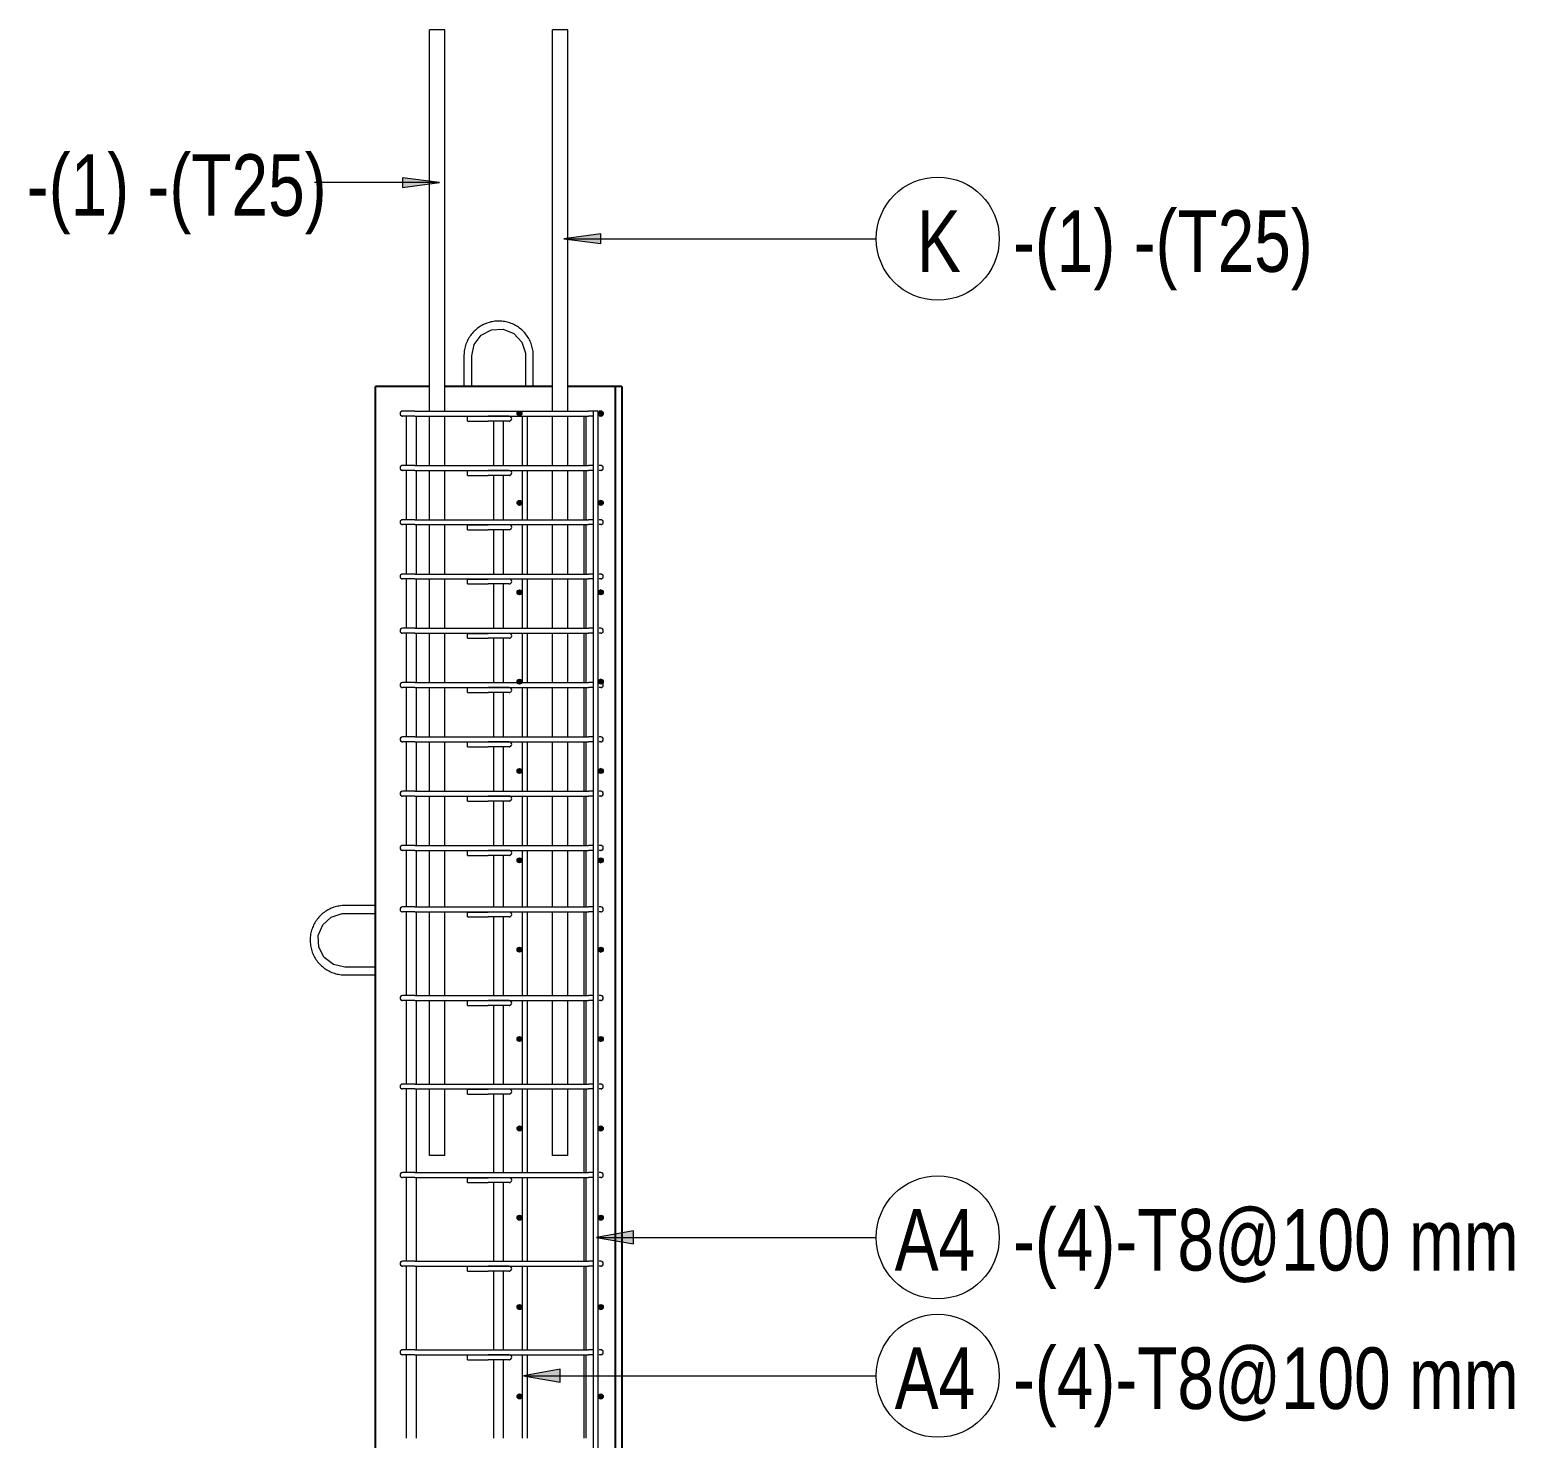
# Model space of a CAD drawing. Header units: millimetres. Extents: x -14581 to 6741, y -2784 to 21137.
# Drawn here: x -8306 to -5894, y 1330 to 3620 of the extents above; entities that cross this region are included whole.
import ezdxf

# ---------------------------------------------------------------- set-up
doc = ezdxf.new("R2010")
doc.units = ezdxf.units.MM
for name, color, linetype, lineweight in [('A-GENM', 13, 'Continuous', 18), ('A-WALL', 113, 'Continuous', 25), ('S-RBAR', 171, 'Continuous', 18), ('S-RBAR-IDEN', 171, 'Continuous', 9)]:
    doc.layers.add(name, color=color, linetype=linetype, lineweight=lineweight)
doc.styles.add('Nirmala UI Semilight', font='NirmalaS.ttf', dxfattribs={"width": 0.8, "height": 100})

# ---------------------------------------------------------------- blocks, each defined once
blk = doc.blocks.new('12_7Ø_ Lifting Insert_COLUMN - 12_9Ø Lifting insert-1653057-Elevation Right')
at = {"layer": 'A-GENM'}
for p, q in [((20064.6, 2196.3), (20014.6, 2196.3)), ((20014.6, 2183.6), (20064.6, 2183.6)), ((20064.6, 2096.3), (20014.6, 2096.3)), ((20014.6, 2083.6), (20064.6, 2083.6))]:
    blk.add_line(p, q, dxfattribs=at)
at = {"layer": 'A-GENM', "flags": 128}
for points in [[(20014.6, 2196.3), (20012.3, 2196.3), (20010.1, 2196.2), (20007.8, 2195.9), (20005.6, 2195.6), (20003.4, 2195.2), (20001.2, 2194.7), (19999, 2194.2), (19996.8, 2193.5), (19994.7, 2192.7), (19992.6, 2191.9), (19990.6, 2191), (19988.5, 2190), (19986.6, 2188.9), (19984.6, 2187.7), (19982.8, 2186.5), (19980.9, 2185.2), (19979.1, 2183.8), (19977.4, 2182.4), (19975.7, 2180.8), (19974.1, 2179.3), (19972.6, 2177.6), (19971.1, 2175.9), (19969.7, 2174.1), (19968.4, 2172.3), (19967.2, 2170.4), (19966, 2168.5), (19964.9, 2166.6), (19963.8, 2164.6), (19962.9, 2162.5), (19962, 2160.4), (19961.3, 2158.3), (19960.6, 2156.2), (19960, 2154), (19959.5, 2151.8), (19959, 2149.6), (19958.7, 2147.3), (19958.5, 2145.1), (19958.3, 2142.9), (19958.2, 2140.6), (19958.2, 2138.4), (19958.4, 2136.1), (19958.6, 2133.9), (19958.8, 2131.6), (19959.2, 2129.4), (19959.7, 2127.2), (19960.2, 2125), (19960.9, 2122.9), (19961.6, 2120.7), (19962.4, 2118.6), (19963.3, 2116.6), (19964.3, 2114.5), (19965.4, 2112.5), (19966.5, 2110.6), (19967.7, 2108.7), (19969, 2106.8), (19970.4, 2105), (19971.8, 2103.3), (19973.3, 2101.6), (19974.9, 2100), (19976.5, 2098.4), (19978.2, 2097), (19979.9, 2095.5), (19981.8, 2094.2), (19983.6, 2092.9), (19985.5, 2091.7), (19987.5, 2090.6), (19989.5, 2089.5), (19991.5, 2088.6), (19993.6, 2087.7), (19995.7, 2086.9), (19997.8, 2086.2), (20000, 2085.6), (20002.2, 2085), (20004.4, 2084.6), (20006.6, 2084.2), (20008.9, 2083.9), (20011.1, 2083.8), (20013.4, 2083.7), (20014.6, 2083.6)], [(20014.6, 2096.3), (19996.2, 2100.4), (19981.2, 2111.9), (19972.4, 2128.6), (19971.5, 2147.4), (19978.7, 2164.8), (19992.5, 2177.7), (20010.4, 2183.5), (20014.6, 2183.6)]]:
    blk.add_lwpolyline(points, dxfattribs=at)
blk = doc.blocks.new('12_7Ø_ Lifting Insert_COLUMN - 12_9Ø Lifting insert-V4-Elevation Right')
at = {"layer": 'A-GENM'}
for p, q in [((20208.2, 3090), (20208.2, 3040)), ((20220.9, 3040), (20220.9, 3090)), ((20308.2, 3090), (20308.2, 3040)), ((20320.9, 3040), (20320.9, 3090))]:
    blk.add_line(p, q, dxfattribs=at)
at = {"layer": 'A-GENM', "flags": 128}
for points in [[(20320.9, 3090), (20320.9, 3092.3), (20320.7, 3094.5), (20320.5, 3096.7), (20320.2, 3099), (20319.8, 3101.2), (20319.3, 3103.4), (20318.7, 3105.6), (20318.1, 3107.7), (20317.3, 3109.9), (20316.5, 3111.9), (20315.6, 3114), (20314.6, 3116), (20313.5, 3118), (20312.3, 3119.9), (20311.1, 3121.8), (20309.8, 3123.7), (20308.4, 3125.4), (20306.9, 3127.2), (20305.4, 3128.8), (20303.8, 3130.4), (20302.2, 3132), (20300.5, 3133.4), (20298.7, 3134.8), (20296.9, 3136.2), (20295, 3137.4), (20293.1, 3138.6), (20291.1, 3139.7), (20289.1, 3140.7), (20287.1, 3141.7), (20285, 3142.5), (20282.9, 3143.3), (20280.7, 3144), (20278.6, 3144.6), (20276.4, 3145.1), (20274.1, 3145.5), (20271.9, 3145.9), (20269.7, 3146.1), (20267.4, 3146.3), (20265.2, 3146.3), (20262.9, 3146.3), (20260.7, 3146.2), (20258.4, 3146), (20256.2, 3145.7), (20254, 3145.3), (20251.8, 3144.9), (20249.6, 3144.3), (20247.4, 3143.7), (20245.3, 3142.9), (20243.2, 3142.1), (20241.1, 3141.2), (20239.1, 3140.3), (20237.1, 3139.2), (20235.2, 3138.1), (20233.3, 3136.8), (20231.4, 3135.6), (20229.6, 3134.2), (20227.9, 3132.8), (20226.2, 3131.3), (20224.6, 3129.7), (20223, 3128.1), (20221.5, 3126.4), (20220.1, 3124.6), (20218.8, 3122.8), (20217.5, 3121), (20216.3, 3119), (20215.2, 3117.1), (20214.1, 3115.1), (20213.2, 3113.1), (20212.3, 3111), (20211.5, 3108.9), (20210.8, 3106.7), (20210.1, 3104.6), (20209.6, 3102.4), (20209.1, 3100.2), (20208.8, 3098), (20208.5, 3095.7), (20208.3, 3093.5), (20208.2, 3091.2), (20208.2, 3090)], [(20220.9, 3090), (20225, 3108.4), (20236.4, 3123.4), (20253.1, 3132.1), (20272, 3133), (20289.4, 3125.9), (20302.2, 3112.1), (20308, 3094.2), (20308.2, 3090)]]:
    blk.add_lwpolyline(points, dxfattribs=at)
blk = doc.blocks.new('M_Rebar Tag_rfa MARK - ARROW-794226-Elevation Right')
at = {"layer": 'S-RBAR-IDEN'}
blk.add_circle((20978.1, -855.5), 100, dxfattribs=at)
blk = doc.blocks.new('M_Rebar Tag_rfa Dimension - ARROW-793927-Elevation Right')
at = {"layer": 'S-RBAR-IDEN'}
blk.add_circle((19375.6, 1000.8), 100, dxfattribs=at)

msp = doc.modelspace()

# ---------------------------------------------------------------- hatches: boundary and pattern name
at = {"layer": 'S-RBAR'}
for points in [[(-7510.1, 2992), (-7506.1, 2996), (-7510.1, 3000), (-7514.1, 2996)], [(-7378.1, 2992), (-7374.1, 2996), (-7378.1, 3000), (-7382.1, 2996)], [(-7510.1, 2846.8), (-7506.1, 2850.8), (-7510.1, 2854.8), (-7514.1, 2850.8)], [(-7378.1, 2846.8), (-7374.1, 2850.8), (-7378.1, 2854.8), (-7382.1, 2850.8)], [(-7510.1, 2701.5), (-7506.1, 2705.5), (-7510.1, 2709.5), (-7514.1, 2705.5), (-7510.6, 2702.1)], [(-7378.1, 2701.5), (-7374.1, 2705.5), (-7378.1, 2709.5), (-7382.1, 2705.5), (-7378.6, 2702.1)], [(-7510.1, 2556.3), (-7506.1, 2560.3), (-7510.1, 2564.3), (-7514.1, 2560.3)], [(-7378.1, 2556.3), (-7374.1, 2560.3), (-7378.1, 2564.3), (-7382.1, 2560.3)], [(-7510.1, 2411.1), (-7506.1, 2415.1), (-7510.1, 2419.1), (-7514.1, 2415.1)], [(-7378.1, 2411.1), (-7374.1, 2415.1), (-7378.1, 2419.1), (-7382.1, 2415.1)], [(-7510.1, 2265.8), (-7506.1, 2269.8), (-7510.1, 2273.8), (-7514.1, 2269.8)], [(-7378.1, 2265.8), (-7374.1, 2269.8), (-7378.1, 2273.8), (-7382.1, 2269.8)], [(-7510.1, 2120.6), (-7506.1, 2124.6), (-7510.1, 2128.6), (-7514.1, 2124.6)], [(-7378.1, 2120.6), (-7374.1, 2124.6), (-7378.1, 2128.6), (-7382.1, 2124.6)], [(-7510.1, 1975.4), (-7506.1, 1979.4), (-7510.1, 1983.4), (-7514.1, 1979.4)], [(-7378.1, 1975.4), (-7374.1, 1979.4), (-7378.1, 1983.4), (-7382.1, 1979.4)], [(-7510.1, 1830.1), (-7506.1, 1834.1), (-7510.1, 1838.1), (-7514.1, 1834.1)], [(-7378.1, 1830.1), (-7374.1, 1834.1), (-7378.1, 1838.1), (-7382.1, 1834.1)], [(-7510.1, 1684.9), (-7506.1, 1688.9), (-7510.1, 1692.9), (-7514.1, 1688.9)], [(-7378.1, 1684.9), (-7374.1, 1688.9), (-7378.1, 1692.9), (-7382.1, 1688.9)], [(-7510.1, 1539.7), (-7506.1, 1543.7), (-7510.1, 1547.7), (-7514.1, 1543.7)], [(-7378.1, 1539.7), (-7374.1, 1543.7), (-7378.1, 1547.7), (-7382.1, 1543.7)], [(-7510.1, 1394.4), (-7506.1, 1398.4), (-7510.1, 1402.4), (-7514.1, 1398.4)], [(-7378.1, 1394.4), (-7374.1, 1398.4), (-7378.1, 1402.4), (-7382.1, 1398.4)]]:
    msp.add_hatch(color=256, dxfattribs=at).paths.add_polyline_path(points)
h = msp.add_hatch(color=256, dxfattribs=at)
edge = h.paths.add_edge_path()
edge.add_arc((-7510.1, 2996), 4, 0, 360)
h = msp.add_hatch(color=256, dxfattribs=at)
edge = h.paths.add_edge_path()
edge.add_arc((-7378.1, 2996), 4, 0, 360)
h = msp.add_hatch(color=256, dxfattribs=at)
edge = h.paths.add_edge_path()
edge.add_arc((-7510.1, 2850.8), 4, 0, 360)
h = msp.add_hatch(color=256, dxfattribs=at)
edge = h.paths.add_edge_path()
edge.add_arc((-7378.1, 2850.8), 4, 0, 360)
h = msp.add_hatch(color=256, dxfattribs=at)
edge = h.paths.add_edge_path()
edge.add_arc((-7510.1, 2705.5), 4, 0, 360)
h = msp.add_hatch(color=256, dxfattribs=at)
edge = h.paths.add_edge_path()
edge.add_arc((-7378.1, 2705.5), 4, 0, 360)
h = msp.add_hatch(color=256, dxfattribs=at)
edge = h.paths.add_edge_path()
edge.add_arc((-7510.1, 2560.3), 4, 0, 360)
h = msp.add_hatch(color=256, dxfattribs=at)
edge = h.paths.add_edge_path()
edge.add_arc((-7378.1, 2560.3), 4, 0, 360)
h = msp.add_hatch(color=256, dxfattribs=at)
edge = h.paths.add_edge_path()
edge.add_arc((-7510.1, 2415.1), 4, 0, 360)
h = msp.add_hatch(color=256, dxfattribs=at)
edge = h.paths.add_edge_path()
edge.add_arc((-7378.1, 2415.1), 4, 0, 360)
h = msp.add_hatch(color=256, dxfattribs=at)
edge = h.paths.add_edge_path()
edge.add_arc((-7510.1, 2269.8), 4, 0, 360)
h = msp.add_hatch(color=256, dxfattribs=at)
edge = h.paths.add_edge_path()
edge.add_arc((-7378.1, 2269.8), 4, 0, 360)
h = msp.add_hatch(color=256, dxfattribs=at)
edge = h.paths.add_edge_path()
edge.add_arc((-7510.1, 2124.6), 4, 0, 360)
h = msp.add_hatch(color=256, dxfattribs=at)
edge = h.paths.add_edge_path()
edge.add_arc((-7378.1, 2124.6), 4, 0, 360)
h = msp.add_hatch(color=256, dxfattribs=at)
edge = h.paths.add_edge_path()
edge.add_arc((-7510.1, 1979.4), 4, 0, 360)
h = msp.add_hatch(color=256, dxfattribs=at)
edge = h.paths.add_edge_path()
edge.add_arc((-7378.1, 1979.4), 4, 0, 360)
h = msp.add_hatch(color=256, dxfattribs=at)
edge = h.paths.add_edge_path()
edge.add_arc((-7510.1, 1834.1), 4, 0, 360)
h = msp.add_hatch(color=256, dxfattribs=at)
edge = h.paths.add_edge_path()
edge.add_arc((-7378.1, 1834.1), 4, 0, 360)
h = msp.add_hatch(color=256, dxfattribs=at)
edge = h.paths.add_edge_path()
edge.add_arc((-7510.1, 1688.9), 4, 0, 360)
h = msp.add_hatch(color=256, dxfattribs=at)
edge = h.paths.add_edge_path()
edge.add_arc((-7378.1, 1688.9), 4, 0, 360)
h = msp.add_hatch(color=256, dxfattribs=at)
edge = h.paths.add_edge_path()
edge.add_arc((-7510.1, 1543.7), 4, 0, 360)
h = msp.add_hatch(color=256, dxfattribs=at)
edge = h.paths.add_edge_path()
edge.add_arc((-7378.1, 1543.7), 4, 0, 360)
h = msp.add_hatch(color=256, dxfattribs=at)
edge = h.paths.add_edge_path()
edge.add_arc((-7510.1, 1398.4), 4, 0, 360)
h = msp.add_hatch(color=256, dxfattribs=at)
edge = h.paths.add_edge_path()
edge.add_arc((-7378.1, 1398.4), 4, 0, 360)
at = {"layer": 'S-RBAR-IDEN'}
for points in [[(-7640.4, 3371.5), (-7700.4, 3379.4), (-7700.4, 3363.6)], [(-7438.2, 3280.3), (-7378.2, 3272.4), (-7378.2, 3288.2)], [(-7385, 1657), (-7325, 1646.4), (-7325, 1667.6)], [(-7503.9, 1432), (-7443.9, 1421.4), (-7443.9, 1442.6)]]:
    msp.add_hatch(color=256, dxfattribs=at).paths.add_polyline_path(points)

# ---------------------------------------------------------------- linework, layer by layer
at = {"layer": 'A-WALL'}
for p, q in [((-7744.1, -1395), (-7744.1, 3040)), ((-7656.6, 3040), (-7744.1, 3040)), ((-7456.6, 3040), (-7631.6, 3040)), ((-7344.1, 3040), (-7431.6, 3040)), ((-7354, -1395), (-7354, 3040)), ((-7344.1, 3040), (-7344.1, -1395))]:
    msp.add_line(p, q, dxfattribs=at)
at = {"layer": 'S-RBAR'}
for p, q in [((-7631.6, 3620), (-7656.6, 3620)), ((-7656.6, 3000), (-7656.6, 3620)), ((-7631.6, 3000), (-7631.6, 3620)), ((-7431.6, 3620), (-7456.6, 3620)), ((-7456.6, 3000), (-7456.6, 3620)), ((-7431.6, 3000), (-7431.6, 3620)), ((-7680.1, 3000), (-7700.1, 3000)), ((-7680.1, 3000), (-7700.1, 3000)), ((-7694.2, 2992), (-7700.1, 2992)), ((-7694.2, 2992), (-7700.1, 2992)), ((-7680.1, 2992), (-7694.2, 2992)), ((-7693.6, 2911.7), (-7693.6, 2992)), ((-7680.1, 3000), (-7398.1, 3000)), ((-7680.1, 2992), (-7398.1, 2992)), ((-7677.6, 2911.7), (-7677.6, 2992)), ((-7656.6, 2911.7), (-7656.6, 2992)), ((-7631.6, 2911.7), (-7631.6, 2992)), ((-7594.8, 2991.8), (-7560.9, 2991.8)), ((-7594.8, 2983.8), (-7594.8, 2991.8)), ((-7526.8, 2991.8), (-7560.9, 2991.8)), ((-7510.1, 3000), (-7514.1, 2996)), ((-7514.1, 2996), (-7510.1, 2992)), ((-7506.1, 2996), (-7510.1, 3000)), ((-7510.1, 2992), (-7506.1, 2996)), ((-7505.3, 2911.7), (-7505.3, 2992)), ((-7497.3, 2911.7), (-7497.3, 2992)), ((-7456.6, 2911.7), (-7456.6, 2992)), ((-7431.6, 2911.7), (-7431.6, 2992)), ((-7405, 2911.7), (-7405, 2992)), ((-7401.9, 2911.7), (-7401.9, 2992)), ((-7389.5, 3000), (-7398.1, 3000)), ((-7389.5, 2992), (-7398.1, 2992)), ((-7382.1, 3000.1), (-7390.1, 3000.1)), ((-7390.1, -1365), (-7390.1, 3000.1)), ((-7382.1, -1365), (-7382.1, 3000.1)), ((-7378.1, 3000), (-7382.1, 2996)), ((-7382.1, 2996), (-7378.1, 2992)), ((-7378.1, 3000), (-7380.9, 3000)), ((-7378.1, 2992), (-7380.9, 2992)), ((-7374.1, 2996), (-7378.1, 3000)), ((-7378.1, 2992), (-7374.1, 2996)), ((-7594.8, 2983.8), (-7560.9, 2983.8)), ((-7526.8, 2983.8), (-7560.9, 2983.8)), ((-7552.1, 2911.7), (-7552.1, 2983.8)), ((-7536.1, 2911.7), (-7536.1, 2983.8)), ((-7680.1, 2911.7), (-7700.1, 2911.7)), ((-7680.1, 2911.7), (-7700.1, 2911.7)), ((-7694.2, 2903.7), (-7700.1, 2903.7)), ((-7694.2, 2903.7), (-7700.1, 2903.7)), ((-7680.1, 2903.7), (-7694.2, 2903.7)), ((-7693.6, 2823.5), (-7693.6, 2903.7)), ((-7680.1, 2911.7), (-7398.1, 2911.7)), ((-7680.1, 2903.7), (-7398.1, 2903.7)), ((-7677.6, 2823.5), (-7677.6, 2903.7)), ((-7656.6, 2823.5), (-7656.6, 2903.7)), ((-7631.6, 2823.5), (-7631.6, 2903.7)), ((-7594.8, 2903.5), (-7560.9, 2903.5)), ((-7594.8, 2895.5), (-7594.8, 2903.5)), ((-7594.8, 2895.5), (-7560.9, 2895.5)), ((-7526.8, 2903.5), (-7560.9, 2903.5)), ((-7526.8, 2895.5), (-7560.9, 2895.5)), ((-7552.1, 2823.5), (-7552.1, 2895.5)), ((-7536.1, 2823.5), (-7536.1, 2895.5)), ((-7505.3, 2823.5), (-7505.3, 2903.7)), ((-7497.3, 2823.5), (-7497.3, 2903.7)), ((-7456.6, 2823.5), (-7456.6, 2903.7)), ((-7431.6, 2823.5), (-7431.6, 2903.7)), ((-7405, 2823.5), (-7405, 2903.7)), ((-7401.9, 2823.5), (-7401.9, 2903.7)), ((-7389.5, 2911.7), (-7398.1, 2911.7)), ((-7389.5, 2903.7), (-7398.1, 2903.7)), ((-7378.1, 2911.7), (-7380.9, 2911.7)), ((-7378.1, 2903.7), (-7380.9, 2903.7)), ((-7510.1, 2854.8), (-7514.1, 2850.8)), ((-7514.1, 2850.8), (-7510.1, 2846.8)), ((-7506.1, 2850.8), (-7510.1, 2854.8)), ((-7510.1, 2846.8), (-7506.1, 2850.8)), ((-7378.1, 2854.8), (-7382.1, 2850.8)), ((-7382.1, 2850.8), (-7378.1, 2846.8)), ((-7374.1, 2850.8), (-7378.1, 2854.8)), ((-7378.1, 2846.8), (-7374.1, 2850.8)), ((-7680.1, 2823.5), (-7700.1, 2823.5)), ((-7680.1, 2823.5), (-7700.1, 2823.5)), ((-7680.1, 2823.5), (-7398.1, 2823.5)), ((-7389.5, 2823.5), (-7398.1, 2823.5)), ((-7378.1, 2823.5), (-7380.9, 2823.5)), ((-7694.2, 2815.5), (-7700.1, 2815.5)), ((-7694.2, 2815.5), (-7700.1, 2815.5)), ((-7680.1, 2815.5), (-7694.2, 2815.5)), ((-7693.6, 2735.2), (-7693.6, 2815.5)), ((-7680.1, 2815.5), (-7398.1, 2815.5)), ((-7677.6, 2735.2), (-7677.6, 2815.5)), ((-7656.6, 2735.2), (-7656.6, 2815.5)), ((-7631.6, 2735.2), (-7631.6, 2815.5)), ((-7594.8, 2815.3), (-7560.9, 2815.3)), ((-7594.8, 2807.3), (-7594.8, 2815.3)), ((-7594.8, 2807.3), (-7560.9, 2807.3)), ((-7526.8, 2815.3), (-7560.9, 2815.3)), ((-7526.8, 2807.3), (-7560.9, 2807.3)), ((-7552.1, 2735.2), (-7552.1, 2807.3)), ((-7536.1, 2735.2), (-7536.1, 2807.3)), ((-7505.3, 2735.2), (-7505.3, 2815.5)), ((-7497.3, 2735.2), (-7497.3, 2815.5)), ((-7456.6, 2735.2), (-7456.6, 2815.5)), ((-7431.6, 2735.2), (-7431.6, 2815.5)), ((-7405, 2735.2), (-7405, 2815.5)), ((-7401.9, 2735.2), (-7401.9, 2815.5)), ((-7389.5, 2815.5), (-7398.1, 2815.5)), ((-7378.1, 2815.5), (-7380.9, 2815.5)), ((-7680.1, 2735.2), (-7700.1, 2735.2)), ((-7680.1, 2735.2), (-7700.1, 2735.2)), ((-7694.2, 2727.2), (-7700.1, 2727.2)), ((-7694.2, 2727.2), (-7700.1, 2727.2)), ((-7680.1, 2727.2), (-7694.2, 2727.2)), ((-7693.6, 2647), (-7693.6, 2727.2)), ((-7680.1, 2735.2), (-7398.1, 2735.2)), ((-7680.1, 2727.2), (-7398.1, 2727.2)), ((-7677.6, 2647), (-7677.6, 2727.2)), ((-7656.6, 2647), (-7656.6, 2727.2)), ((-7631.6, 2647), (-7631.6, 2727.2)), ((-7594.8, 2727.1), (-7560.9, 2727.1)), ((-7594.8, 2719.1), (-7594.8, 2727.1)), ((-7526.8, 2727.1), (-7560.9, 2727.1)), ((-7505.3, 2647), (-7505.3, 2727.2)), ((-7497.3, 2647), (-7497.3, 2727.2)), ((-7456.6, 2647), (-7456.6, 2727.2)), ((-7431.6, 2647), (-7431.6, 2727.2)), ((-7405, 2647), (-7405, 2727.2)), ((-7401.9, 2647), (-7401.9, 2727.2)), ((-7389.5, 2735.2), (-7398.1, 2735.2)), ((-7389.5, 2727.2), (-7398.1, 2727.2)), ((-7378.1, 2735.2), (-7380.9, 2735.2)), ((-7378.1, 2727.2), (-7380.9, 2727.2)), ((-7594.8, 2719.1), (-7560.9, 2719.1)), ((-7526.8, 2719.1), (-7560.9, 2719.1)), ((-7552.1, 2647), (-7552.1, 2719.1)), ((-7536.1, 2647), (-7536.1, 2719.1)), ((-7510.1, 2709.5), (-7514.1, 2705.5)), ((-7514.1, 2705.5), (-7510.6, 2702.1)), ((-7510.6, 2702.1), (-7510.1, 2701.5)), ((-7506.1, 2705.5), (-7510.1, 2709.5)), ((-7510.1, 2701.5), (-7506.1, 2705.5)), ((-7378.1, 2709.5), (-7382.1, 2705.5)), ((-7382.1, 2705.5), (-7378.6, 2702.1)), ((-7378.6, 2702.1), (-7378.1, 2701.5)), ((-7374.1, 2705.5), (-7378.1, 2709.5)), ((-7378.1, 2701.5), (-7374.1, 2705.5)), ((-7680.1, 2647), (-7700.1, 2647)), ((-7680.1, 2647), (-7700.1, 2647)), ((-7694.2, 2639), (-7700.1, 2639)), ((-7694.2, 2639), (-7700.1, 2639)), ((-7680.1, 2639), (-7694.2, 2639)), ((-7693.6, 2558.7), (-7693.6, 2639)), ((-7680.1, 2647), (-7398.1, 2647)), ((-7680.1, 2639), (-7398.1, 2639)), ((-7677.6, 2558.7), (-7677.6, 2639)), ((-7656.6, 2558.7), (-7656.6, 2639)), ((-7631.6, 2558.7), (-7631.6, 2639)), ((-7594.8, 2638.8), (-7560.9, 2638.8)), ((-7594.8, 2630.8), (-7594.8, 2638.8)), ((-7594.8, 2630.8), (-7560.9, 2630.8)), ((-7526.8, 2638.8), (-7560.9, 2638.8)), ((-7526.8, 2630.8), (-7560.9, 2630.8)), ((-7552.1, 2558.7), (-7552.1, 2630.8)), ((-7536.1, 2558.7), (-7536.1, 2630.8)), ((-7505.3, 2558.7), (-7505.3, 2639)), ((-7497.3, 2558.7), (-7497.3, 2639)), ((-7456.6, 2558.7), (-7456.6, 2639)), ((-7431.6, 2558.7), (-7431.6, 2639)), ((-7405, 2558.7), (-7405, 2639)), ((-7401.9, 2558.7), (-7401.9, 2639)), ((-7389.5, 2647), (-7398.1, 2647)), ((-7389.5, 2639), (-7398.1, 2639)), ((-7378.1, 2647), (-7380.9, 2647)), ((-7378.1, 2639), (-7380.9, 2639)), ((-7680.1, 2558.7), (-7700.1, 2558.7)), ((-7680.1, 2558.7), (-7700.1, 2558.7)), ((-7680.1, 2558.7), (-7398.1, 2558.7)), ((-7510.1, 2564.3), (-7514.1, 2560.3)), ((-7514.1, 2560.3), (-7510.1, 2556.3)), ((-7506.1, 2560.3), (-7510.1, 2564.3)), ((-7510.1, 2556.3), (-7506.1, 2560.3)), ((-7389.5, 2558.7), (-7398.1, 2558.7)), ((-7378.1, 2564.3), (-7382.1, 2560.3)), ((-7382.1, 2560.3), (-7378.1, 2556.3)), ((-7378.1, 2558.7), (-7380.9, 2558.7)), ((-7374.1, 2560.3), (-7378.1, 2564.3)), ((-7378.1, 2556.3), (-7374.1, 2560.3)), ((-7694.2, 2550.7), (-7700.1, 2550.7)), ((-7694.2, 2550.7), (-7700.1, 2550.7)), ((-7680.1, 2550.7), (-7694.2, 2550.7)), ((-7693.6, 2470.5), (-7693.6, 2550.7)), ((-7680.1, 2550.7), (-7398.1, 2550.7)), ((-7677.6, 2470.5), (-7677.6, 2550.7)), ((-7656.6, 2470.5), (-7656.6, 2550.7)), ((-7631.6, 2470.5), (-7631.6, 2550.7)), ((-7594.8, 2550.6), (-7560.9, 2550.6)), ((-7594.8, 2542.6), (-7594.8, 2550.6)), ((-7594.8, 2542.6), (-7560.9, 2542.6)), ((-7526.8, 2550.6), (-7560.9, 2550.6)), ((-7526.8, 2542.6), (-7560.9, 2542.6)), ((-7552.1, 2470.5), (-7552.1, 2542.6)), ((-7536.1, 2470.5), (-7536.1, 2542.6)), ((-7505.3, 2470.5), (-7505.3, 2550.7)), ((-7497.3, 2470.5), (-7497.3, 2550.7)), ((-7456.6, 2470.5), (-7456.6, 2550.7)), ((-7431.6, 2470.5), (-7431.6, 2550.7)), ((-7405, 2470.5), (-7405, 2550.7)), ((-7401.9, 2470.5), (-7401.9, 2550.7)), ((-7389.5, 2550.7), (-7398.1, 2550.7)), ((-7378.1, 2550.7), (-7380.9, 2550.7)), ((-7680.1, 2470.5), (-7700.1, 2470.5)), ((-7680.1, 2470.5), (-7700.1, 2470.5)), ((-7694.2, 2462.5), (-7700.1, 2462.5)), ((-7694.2, 2462.5), (-7700.1, 2462.5)), ((-7680.1, 2462.5), (-7694.2, 2462.5)), ((-7693.6, 2382.7), (-7693.6, 2462.5)), ((-7680.1, 2470.5), (-7398.1, 2470.5)), ((-7680.1, 2462.5), (-7398.1, 2462.5)), ((-7677.6, 2382.7), (-7677.6, 2462.5)), ((-7656.6, 2382.2), (-7656.6, 2462.5)), ((-7631.6, 2382.2), (-7631.6, 2462.5)), ((-7594.8, 2462.4), (-7560.9, 2462.4)), ((-7594.8, 2454.4), (-7594.8, 2462.4)), ((-7526.8, 2462.4), (-7560.9, 2462.4)), ((-7505.3, 2382.2), (-7505.3, 2462.5)), ((-7497.3, 2382.2), (-7497.3, 2462.5)), ((-7456.6, 2382.2), (-7456.6, 2462.5)), ((-7431.6, 2382.2), (-7431.6, 2462.5)), ((-7405, 2382.7), (-7405, 2462.5)), ((-7401.9, 2382.7), (-7401.9, 2462.5)), ((-7389.5, 2470.5), (-7398.1, 2470.5)), ((-7389.5, 2462.5), (-7398.1, 2462.5)), ((-7378.1, 2470.5), (-7380.9, 2470.5)), ((-7378.1, 2462.5), (-7380.9, 2462.5)), ((-7594.8, 2454.4), (-7560.9, 2454.4)), ((-7526.8, 2454.4), (-7560.9, 2454.4)), ((-7552.1, 2382.2), (-7552.1, 2454.4)), ((-7536.1, 2382.2), (-7536.1, 2454.4)), ((-7510.1, 2419.1), (-7514.1, 2415.1)), ((-7514.1, 2415.1), (-7510.1, 2411.1)), ((-7506.1, 2415.1), (-7510.1, 2419.1)), ((-7510.1, 2411.1), (-7506.1, 2415.1)), ((-7378.1, 2419.1), (-7382.1, 2415.1)), ((-7382.1, 2415.1), (-7378.1, 2411.1)), ((-7374.1, 2415.1), (-7378.1, 2419.1)), ((-7378.1, 2411.1), (-7374.1, 2415.1)), ((-7680.1, 2382.2), (-7700.1, 2382.2)), ((-7680.1, 2382.2), (-7700.1, 2382.2)), ((-7694.2, 2374.2), (-7700.1, 2374.2)), ((-7694.2, 2374.2), (-7700.1, 2374.2)), ((-7680.1, 2374.2), (-7694.2, 2374.2)), ((-7693.6, 2294), (-7693.6, 2374.2)), ((-7680.1, 2382.2), (-7398.1, 2382.2)), ((-7680.1, 2374.2), (-7398.1, 2374.2)), ((-7677.6, 2294), (-7677.6, 2374.2)), ((-7656.6, 2294), (-7656.6, 2374.2)), ((-7631.6, 2294), (-7631.6, 2374.2)), ((-7594.8, 2374.2), (-7560.9, 2374.2)), ((-7594.8, 2366.2), (-7594.8, 2374.2)), ((-7594.8, 2366.2), (-7560.9, 2366.2)), ((-7526.8, 2374.2), (-7560.9, 2374.2)), ((-7526.8, 2366.2), (-7560.9, 2366.2)), ((-7552.1, 2294), (-7552.1, 2366.2)), ((-7536.1, 2294), (-7536.1, 2366.2)), ((-7505.3, 2294), (-7505.3, 2374.2)), ((-7497.3, 2294), (-7497.3, 2374.2)), ((-7456.6, 2294), (-7456.6, 2374.2)), ((-7431.6, 2294), (-7431.6, 2374.2)), ((-7405, 2294), (-7405, 2374.2)), ((-7401.9, 2294), (-7401.9, 2374.2)), ((-7389.5, 2382.2), (-7398.1, 2382.2)), ((-7389.5, 2374.2), (-7398.1, 2374.2)), ((-7378.1, 2382.2), (-7380.9, 2382.2)), ((-7378.1, 2374.2), (-7380.9, 2374.2)), ((-7680.1, 2294), (-7700.1, 2294)), ((-7680.1, 2294), (-7700.1, 2294)), ((-7680.1, 2294), (-7398.1, 2294)), ((-7389.5, 2294), (-7398.1, 2294)), ((-7378.1, 2294), (-7380.9, 2294)), ((-7694.2, 2286), (-7700.1, 2286)), ((-7694.2, 2286), (-7700.1, 2286)), ((-7680.1, 2286), (-7694.2, 2286)), ((-7693.6, 2194.1), (-7693.6, 2286)), ((-7680.1, 2286), (-7398.1, 2286)), ((-7677.6, 2194.1), (-7677.6, 2286)), ((-7656.6, 2194.1), (-7656.6, 2286)), ((-7631.6, 2194.1), (-7631.6, 2286)), ((-7594.8, 2285.9), (-7560.9, 2285.9)), ((-7594.8, 2277.9), (-7594.8, 2285.9)), ((-7594.8, 2277.9), (-7560.9, 2277.9)), ((-7526.8, 2285.9), (-7560.9, 2285.9)), ((-7526.8, 2277.9), (-7560.9, 2277.9)), ((-7552.1, 2194.1), (-7552.1, 2277.9)), ((-7536.1, 2194.1), (-7536.1, 2277.9)), ((-7510.1, 2273.8), (-7514.1, 2269.8)), ((-7514.1, 2269.8), (-7510.1, 2265.8)), ((-7506.1, 2269.8), (-7510.1, 2273.8)), ((-7510.1, 2265.8), (-7506.1, 2269.8)), ((-7505.3, 2194.1), (-7505.3, 2286)), ((-7497.3, 2194.1), (-7497.3, 2286)), ((-7456.6, 2194.1), (-7456.6, 2286)), ((-7431.6, 2194.1), (-7431.6, 2286)), ((-7405, 2194.1), (-7405, 2286)), ((-7401.9, 2194.1), (-7401.9, 2286)), ((-7389.5, 2286), (-7398.1, 2286)), ((-7378.1, 2273.8), (-7382.1, 2269.8)), ((-7382.1, 2269.8), (-7378.1, 2265.8)), ((-7378.1, 2286), (-7380.9, 2286)), ((-7374.1, 2269.8), (-7378.1, 2273.8)), ((-7378.1, 2265.8), (-7374.1, 2269.8)), ((-7680.1, 2194.1), (-7700.1, 2194.1)), ((-7680.1, 2194.1), (-7700.1, 2194.1)), ((-7694.2, 2186.1), (-7700.1, 2186.1)), ((-7694.2, 2186.1), (-7700.1, 2186.1)), ((-7680.1, 2186.1), (-7694.2, 2186.1)), ((-7693.6, 2050.1), (-7693.6, 2186.1)), ((-7680.1, 2194.1), (-7398.1, 2194.1)), ((-7680.1, 2186.1), (-7398.1, 2186.1)), ((-7677.6, 2050.1), (-7677.6, 2186.1)), ((-7656.6, 2050.1), (-7656.6, 2186.1)), ((-7631.6, 2050.1), (-7631.6, 2186.1)), ((-7594.8, 2185.8), (-7560.9, 2185.8)), ((-7594.8, 2177.8), (-7594.8, 2185.8)), ((-7594.8, 2177.8), (-7560.9, 2177.8)), ((-7526.8, 2185.8), (-7560.9, 2185.8)), ((-7526.8, 2177.8), (-7560.9, 2177.8)), ((-7552.1, 2050.1), (-7552.1, 2177.8)), ((-7536.1, 2050.1), (-7536.1, 2177.8)), ((-7505.3, 2050.1), (-7505.3, 2186.1)), ((-7497.3, 2050.1), (-7497.3, 2186.1)), ((-7456.6, 2050.1), (-7456.6, 2186.1)), ((-7431.6, 2050.1), (-7431.6, 2186.1)), ((-7405, 2050.1), (-7405, 2186.1)), ((-7401.9, 2050.1), (-7401.9, 2186.1)), ((-7389.5, 2194.1), (-7398.1, 2194.1)), ((-7389.5, 2186.1), (-7398.1, 2186.1)), ((-7378.1, 2194.1), (-7380.9, 2194.1)), ((-7378.1, 2186.1), (-7380.9, 2186.1)), ((-7510.1, 2128.6), (-7514.1, 2124.6)), ((-7514.1, 2124.6), (-7510.1, 2120.6)), ((-7506.1, 2124.6), (-7510.1, 2128.6)), ((-7510.1, 2120.6), (-7506.1, 2124.6)), ((-7378.1, 2128.6), (-7382.1, 2124.6)), ((-7382.1, 2124.6), (-7378.1, 2120.6)), ((-7374.1, 2124.6), (-7378.1, 2128.6)), ((-7378.1, 2120.6), (-7374.1, 2124.6)), ((-7680.1, 2050.1), (-7700.1, 2050.1)), ((-7680.1, 2050.1), (-7700.1, 2050.1)), ((-7694.2, 2042.1), (-7700.1, 2042.1)), ((-7694.2, 2042.1), (-7700.1, 2042.1)), ((-7680.1, 2042.1), (-7694.2, 2042.1)), ((-7693.6, 1906.2), (-7693.6, 2042.1)), ((-7680.1, 2050.1), (-7398.1, 2050.1)), ((-7680.1, 2042.1), (-7398.1, 2042.1)), ((-7677.6, 1906.2), (-7677.6, 2042.1)), ((-7656.6, 1906.2), (-7656.6, 2042.1)), ((-7631.6, 1906.2), (-7631.6, 2042.1)), ((-7594.8, 2041.9), (-7560.9, 2041.9)), ((-7594.8, 2033.9), (-7594.8, 2041.9)), ((-7594.8, 2033.9), (-7560.9, 2033.9)), ((-7526.8, 2041.9), (-7560.9, 2041.9)), ((-7526.8, 2033.9), (-7560.9, 2033.9)), ((-7552.1, 1906.2), (-7552.1, 2033.9)), ((-7536.1, 1906.2), (-7536.1, 2033.9)), ((-7505.3, 1906.2), (-7505.3, 2042.1)), ((-7497.3, 1906.2), (-7497.3, 2042.1)), ((-7456.6, 1906.2), (-7456.6, 2042.1)), ((-7431.6, 1906.2), (-7431.6, 2042.1)), ((-7405, 1906.2), (-7405, 2042.1)), ((-7401.9, 1906.2), (-7401.9, 2042.1)), ((-7389.5, 2050.1), (-7398.1, 2050.1)), ((-7389.5, 2042.1), (-7398.1, 2042.1)), ((-7378.1, 2050.1), (-7380.9, 2050.1)), ((-7378.1, 2042.1), (-7380.9, 2042.1)), ((-7510.1, 1983.4), (-7514.1, 1979.4)), ((-7514.1, 1979.4), (-7510.1, 1975.4)), ((-7506.1, 1979.4), (-7510.1, 1983.4)), ((-7510.1, 1975.4), (-7506.1, 1979.4)), ((-7378.1, 1983.4), (-7382.1, 1979.4)), ((-7382.1, 1979.4), (-7378.1, 1975.4)), ((-7374.1, 1979.4), (-7378.1, 1983.4)), ((-7378.1, 1975.4), (-7374.1, 1979.4)), ((-7680.1, 1906.2), (-7700.1, 1906.2)), ((-7680.1, 1906.2), (-7700.1, 1906.2)), ((-7680.1, 1906.2), (-7398.1, 1906.2)), ((-7389.5, 1906.2), (-7398.1, 1906.2)), ((-7378.1, 1906.2), (-7380.9, 1906.2)), ((-7694.2, 1898.2), (-7700.1, 1898.2)), ((-7694.2, 1898.2), (-7700.1, 1898.2)), ((-7680.1, 1898.2), (-7694.2, 1898.2)), ((-7693.6, 1762.2), (-7693.6, 1898.2)), ((-7680.1, 1898.2), (-7398.1, 1898.2)), ((-7677.6, 1762.2), (-7677.6, 1898.2)), ((-7656.6, 1790), (-7656.6, 1898.2)), ((-7631.6, 1790), (-7631.6, 1898.2)), ((-7594.8, 1898), (-7560.9, 1898)), ((-7594.8, 1890), (-7594.8, 1898)), ((-7594.8, 1890), (-7560.9, 1890)), ((-7526.8, 1898), (-7560.9, 1898)), ((-7526.8, 1890), (-7560.9, 1890)), ((-7552.1, 1762.2), (-7552.1, 1890)), ((-7536.1, 1762.2), (-7536.1, 1890)), ((-7505.3, 1762.2), (-7505.3, 1898.2)), ((-7497.3, 1762.2), (-7497.3, 1898.2)), ((-7456.6, 1790), (-7456.6, 1898.2)), ((-7431.6, 1790), (-7431.6, 1898.2)), ((-7405, 1762.2), (-7405, 1898.2)), ((-7401.9, 1762.2), (-7401.9, 1898.2)), ((-7389.5, 1898.2), (-7398.1, 1898.2)), ((-7378.1, 1898.2), (-7380.9, 1898.2)), ((-7510.1, 1838.1), (-7514.1, 1834.1)), ((-7514.1, 1834.1), (-7510.1, 1830.1)), ((-7506.1, 1834.1), (-7510.1, 1838.1)), ((-7510.1, 1830.1), (-7506.1, 1834.1)), ((-7378.1, 1838.1), (-7382.1, 1834.1)), ((-7382.1, 1834.1), (-7378.1, 1830.1)), ((-7374.1, 1834.1), (-7378.1, 1838.1)), ((-7378.1, 1830.1), (-7374.1, 1834.1)), ((-7631.6, 1790), (-7656.6, 1790)), ((-7431.6, 1790), (-7456.6, 1790)), ((-7680.1, 1762.2), (-7700.1, 1762.2)), ((-7680.1, 1762.2), (-7700.1, 1762.2)), ((-7680.1, 1762.2), (-7398.1, 1762.2)), ((-7389.5, 1762.2), (-7398.1, 1762.2)), ((-7378.1, 1762.2), (-7380.9, 1762.2)), ((-7694.2, 1754.2), (-7700.1, 1754.2)), ((-7694.2, 1754.2), (-7700.1, 1754.2)), ((-7680.1, 1754.2), (-7694.2, 1754.2)), ((-7693.6, 1618.3), (-7693.6, 1754.2)), ((-7680.1, 1754.2), (-7398.1, 1754.2)), ((-7677.6, 1618.3), (-7677.6, 1754.2)), ((-7594.8, 1754), (-7560.9, 1754)), ((-7594.8, 1746), (-7594.8, 1754)), ((-7594.8, 1746), (-7560.9, 1746)), ((-7526.8, 1754), (-7560.9, 1754)), ((-7526.8, 1746), (-7560.9, 1746)), ((-7552.1, 1618.3), (-7552.1, 1746)), ((-7536.1, 1618.3), (-7536.1, 1746)), ((-7505.3, 1618.3), (-7505.3, 1754.2)), ((-7497.3, 1618.3), (-7497.3, 1754.2)), ((-7405, 1618.3), (-7405, 1754.2)), ((-7401.9, 1618.3), (-7401.9, 1754.2)), ((-7389.5, 1754.2), (-7398.1, 1754.2)), ((-7378.1, 1754.2), (-7380.9, 1754.2)), ((-7510.1, 1692.9), (-7514.1, 1688.9)), ((-7514.1, 1688.9), (-7510.1, 1684.9)), ((-7506.1, 1688.9), (-7510.1, 1692.9)), ((-7510.1, 1684.9), (-7506.1, 1688.9)), ((-7378.1, 1692.9), (-7382.1, 1688.9)), ((-7382.1, 1688.9), (-7378.1, 1684.9)), ((-7374.1, 1688.9), (-7378.1, 1692.9)), ((-7378.1, 1684.9), (-7374.1, 1688.9)), ((-7680.1, 1618.3), (-7700.1, 1618.3)), ((-7680.1, 1618.3), (-7700.1, 1618.3)), ((-7680.1, 1618.3), (-7398.1, 1618.3)), ((-7389.5, 1618.3), (-7398.1, 1618.3)), ((-7378.1, 1618.3), (-7380.9, 1618.3)), ((-7694.2, 1610.3), (-7700.1, 1610.3)), ((-7694.2, 1610.3), (-7700.1, 1610.3)), ((-7680.1, 1610.3), (-7694.2, 1610.3)), ((-7693.6, 1474.3), (-7693.6, 1610.3)), ((-7680.1, 1610.3), (-7398.1, 1610.3)), ((-7677.6, 1474.3), (-7677.6, 1610.3)), ((-7594.8, 1610.1), (-7560.9, 1610.1)), ((-7594.8, 1602.1), (-7594.8, 1610.1)), ((-7594.8, 1602.1), (-7560.9, 1602.1)), ((-7526.8, 1610.1), (-7560.9, 1610.1)), ((-7526.8, 1602.1), (-7560.9, 1602.1)), ((-7552.1, 1474.3), (-7552.1, 1602.1)), ((-7536.1, 1474.3), (-7536.1, 1602.1)), ((-7505.3, 1474.3), (-7505.3, 1610.3)), ((-7497.3, 1474.3), (-7497.3, 1610.3)), ((-7405, 1474.3), (-7405, 1610.3)), ((-7401.9, 1474.3), (-7401.9, 1610.3)), ((-7389.5, 1610.3), (-7398.1, 1610.3)), ((-7378.1, 1610.3), (-7380.9, 1610.3)), ((-7510.1, 1547.7), (-7514.1, 1543.7)), ((-7506.1, 1543.7), (-7510.1, 1547.7)), ((-7378.1, 1547.7), (-7382.1, 1543.7)), ((-7374.1, 1543.7), (-7378.1, 1547.7)), ((-7514.1, 1543.7), (-7510.1, 1539.7)), ((-7510.1, 1539.7), (-7506.1, 1543.7)), ((-7382.1, 1543.7), (-7378.1, 1539.7)), ((-7378.1, 1539.7), (-7374.1, 1543.7)), ((-7680.1, 1474.3), (-7700.1, 1474.3)), ((-7680.1, 1474.3), (-7700.1, 1474.3)), ((-7680.1, 1474.3), (-7398.1, 1474.3)), ((-7389.5, 1474.3), (-7398.1, 1474.3)), ((-7378.1, 1474.3), (-7380.9, 1474.3)), ((-7694.2, 1466.3), (-7700.1, 1466.3)), ((-7694.2, 1466.3), (-7700.1, 1466.3)), ((-7680.1, 1466.3), (-7694.2, 1466.3)), ((-7693.6, 1330.4), (-7693.6, 1466.3)), ((-7680.1, 1466.3), (-7398.1, 1466.3)), ((-7677.6, 1330.4), (-7677.6, 1466.3)), ((-7594.8, 1466.1), (-7560.9, 1466.1)), ((-7594.8, 1458.1), (-7594.8, 1466.1)), ((-7594.8, 1458.1), (-7560.9, 1458.1)), ((-7526.8, 1466.1), (-7560.9, 1466.1)), ((-7526.8, 1458.1), (-7560.9, 1458.1)), ((-7552.1, 1330.4), (-7552.1, 1458.1)), ((-7536.1, 1330.4), (-7536.1, 1458.1)), ((-7505.3, 1330.4), (-7505.3, 1466.3)), ((-7497.3, 1330.4), (-7497.3, 1466.3)), ((-7405, 1330.4), (-7405, 1466.3)), ((-7401.9, 1330.4), (-7401.9, 1466.3)), ((-7389.5, 1466.3), (-7398.1, 1466.3)), ((-7378.1, 1466.3), (-7380.9, 1466.3)), ((-7510.1, 1402.4), (-7514.1, 1398.4)), ((-7506.1, 1398.4), (-7510.1, 1402.4)), ((-7378.1, 1402.4), (-7382.1, 1398.4)), ((-7374.1, 1398.4), (-7378.1, 1402.4)), ((-7514.1, 1398.4), (-7510.1, 1394.4)), ((-7510.1, 1394.4), (-7506.1, 1398.4)), ((-7382.1, 1398.4), (-7378.1, 1394.4)), ((-7378.1, 1394.4), (-7374.1, 1398.4))]:
    msp.add_line(p, q, dxfattribs=at)
for centre in [(-7510.1, 2996), (-7378.1, 2996), (-7510.1, 2850.8), (-7378.1, 2850.8), (-7510.1, 2705.5), (-7378.1, 2705.5), (-7510.1, 2560.3), (-7378.1, 2560.3), (-7510.1, 2415.1), (-7378.1, 2415.1), (-7510.1, 2269.8), (-7378.1, 2269.8), (-7510.1, 2124.6), (-7378.1, 2124.6), (-7510.1, 1979.4), (-7378.1, 1979.4), (-7510.1, 1834.1), (-7378.1, 1834.1), (-7510.1, 1688.9), (-7378.1, 1688.9), (-7510.1, 1543.7), (-7378.1, 1543.7), (-7510.1, 1398.4), (-7378.1, 1398.4)]:
    msp.add_circle(centre, 4, dxfattribs=at)
for centre, start, end in [((-7700.1, 2996), 90, 270), ((-7700.1, 2996), 90, 270), ((-7700.1, 2996), 120, 165), ((-7700.1, 2996), 195, 240), ((-7700.1, 2996), 255, 270), ((-7526.8, 2987.8), 270, 90), ((-7378.1, 2996), 270, 90), ((-7378.1, 2996), 270, 285), ((-7378.1, 2996), 15, 60), ((-7378.1, 2996), 300, 345), ((-7526.8, 2987.8), 270, 285), ((-7526.8, 2987.8), 15, 60), ((-7526.8, 2987.8), 300, 345), ((-7700.1, 2907.7), 90, 270), ((-7700.1, 2907.7), 90, 270), ((-7700.1, 2907.7), 120, 165), ((-7700.1, 2907.7), 195, 240), ((-7700.1, 2907.7), 255, 270), ((-7526.8, 2899.5), 270, 90), ((-7526.8, 2899.5), 270, 285), ((-7526.8, 2899.5), 15, 60), ((-7526.8, 2899.5), 300, 345), ((-7378.1, 2907.7), 270, 90), ((-7378.1, 2907.7), 270, 285), ((-7378.1, 2907.7), 15, 60), ((-7378.1, 2907.7), 300, 345), ((-7700.1, 2819.5), 90, 270), ((-7700.1, 2819.5), 90, 270), ((-7700.1, 2819.5), 120, 165), ((-7378.1, 2819.5), 270, 90), ((-7378.1, 2819.5), 15, 60), ((-7700.1, 2819.5), 195, 240), ((-7700.1, 2819.5), 255, 270), ((-7526.8, 2811.3), 270, 90), ((-7526.8, 2811.3), 270, 285), ((-7526.8, 2811.3), 15, 60), ((-7526.8, 2811.3), 300, 345), ((-7378.1, 2819.5), 270, 285), ((-7378.1, 2819.5), 300, 345), ((-7700.1, 2731.2), 90, 270), ((-7700.1, 2731.2), 90, 270), ((-7700.1, 2731.2), 120, 165), ((-7700.1, 2731.2), 195, 240), ((-7700.1, 2731.2), 255, 270), ((-7526.8, 2723.1), 270, 90), ((-7526.8, 2723.1), 15, 60), ((-7378.1, 2731.2), 270, 90), ((-7378.1, 2731.2), 270, 285), ((-7378.1, 2731.2), 15, 60), ((-7378.1, 2731.2), 300, 345), ((-7526.8, 2723.1), 270, 285), ((-7526.8, 2723.1), 300, 345), ((-7700.1, 2643), 90, 270), ((-7700.1, 2643), 90, 270), ((-7700.1, 2643), 120, 165), ((-7700.1, 2643), 195, 240), ((-7700.1, 2643), 255, 270), ((-7526.8, 2634.8), 270, 90), ((-7526.8, 2634.8), 270, 285), ((-7526.8, 2634.8), 15, 60), ((-7526.8, 2634.8), 300, 345), ((-7378.1, 2643), 270, 90), ((-7378.1, 2643), 270, 285), ((-7378.1, 2643), 15, 60), ((-7378.1, 2643), 300, 345), ((-7700.1, 2554.7), 90, 270), ((-7700.1, 2554.7), 90, 270), ((-7700.1, 2554.7), 120, 165), ((-7378.1, 2554.7), 270, 90), ((-7378.1, 2554.7), 15, 60), ((-7700.1, 2554.7), 195, 240), ((-7700.1, 2554.7), 255, 270), ((-7526.8, 2546.6), 270, 90), ((-7526.8, 2546.6), 270, 285), ((-7526.8, 2546.6), 15, 60), ((-7526.8, 2546.6), 300, 345), ((-7378.1, 2554.7), 270, 285), ((-7378.1, 2554.7), 300, 345), ((-7700.1, 2466.5), 90, 270), ((-7700.1, 2466.5), 90, 270), ((-7700.1, 2466.5), 120, 165), ((-7700.1, 2466.5), 195, 240), ((-7700.1, 2466.5), 255, 270), ((-7526.8, 2458.4), 270, 90), ((-7526.8, 2458.4), 15, 60), ((-7378.1, 2466.5), 270, 90), ((-7378.1, 2466.5), 270, 285), ((-7378.1, 2466.5), 15, 60), ((-7378.1, 2466.5), 300, 345), ((-7526.8, 2458.4), 270, 285), ((-7526.8, 2458.4), 300, 345), ((-7700.1, 2378.2), 90, 270), ((-7700.1, 2378.2), 90, 270), ((-7700.1, 2378.2), 120, 165), ((-7700.1, 2378.2), 195, 240), ((-7700.1, 2378.2), 255, 270), ((-7526.8, 2370.2), 270, 90), ((-7526.8, 2370.2), 270, 285), ((-7526.8, 2370.2), 15, 60), ((-7526.8, 2370.2), 300, 345), ((-7378.1, 2378.2), 270, 90), ((-7378.1, 2378.2), 270, 285), ((-7378.1, 2378.2), 15, 60), ((-7378.1, 2378.2), 300, 345), ((-7700.1, 2290), 90, 270), ((-7700.1, 2290), 90, 270), ((-7700.1, 2290), 120, 165), ((-7378.1, 2290), 270, 90), ((-7378.1, 2290), 15, 60), ((-7700.1, 2290), 195, 240), ((-7700.1, 2290), 255, 270), ((-7526.8, 2281.9), 270, 90), ((-7526.8, 2281.9), 270, 285), ((-7526.8, 2281.9), 15, 60), ((-7526.8, 2281.9), 300, 345), ((-7378.1, 2290), 270, 285), ((-7378.1, 2290), 300, 345), ((-7700.1, 2190.1), 90, 270), ((-7700.1, 2190.1), 90, 270), ((-7700.1, 2190.1), 120, 165), ((-7700.1, 2190.1), 195, 240), ((-7700.1, 2190.1), 255, 270), ((-7526.8, 2181.8), 270, 90), ((-7526.8, 2181.8), 270, 285), ((-7526.8, 2181.8), 18.6924, 60), ((-7526.8, 2181.8), 300, 345), ((-7378.1, 2190.1), 270, 90), ((-7378.1, 2190.1), 270, 285), ((-7378.1, 2190.1), 15, 60), ((-7378.1, 2190.1), 300, 345), ((-7700.1, 2046.1), 90, 270), ((-7700.1, 2046.1), 90, 270), ((-7700.1, 2046.1), 120, 165), ((-7700.1, 2046.1), 195, 240), ((-7700.1, 2046.1), 255, 270), ((-7526.8, 2037.9), 270, 90), ((-7526.8, 2037.9), 270, 285), ((-7526.8, 2037.9), 15, 60), ((-7526.8, 2037.9), 300, 345), ((-7378.1, 2046.1), 270, 90), ((-7378.1, 2046.1), 270, 285), ((-7378.1, 2046.1), 15, 60), ((-7378.1, 2046.1), 300, 345), ((-7700.1, 1902.2), 90, 270), ((-7700.1, 1902.2), 90, 270), ((-7378.1, 1902.2), 270, 90), ((-7700.1, 1902.2), 195, 240), ((-7700.1, 1902.2), 120, 157.8004), ((-7700.1, 1902.2), 255, 270), ((-7526.8, 1894), 270, 90), ((-7526.8, 1894), 270, 285), ((-7526.8, 1894), 15, 60), ((-7526.8, 1894), 300, 345), ((-7378.1, 1902.2), 270, 285), ((-7378.1, 1902.2), 15, 60), ((-7378.1, 1902.2), 300, 345), ((-7700.1, 1758.2), 90, 270), ((-7700.1, 1758.2), 90, 270), ((-7700.1, 1758.2), 120, 165), ((-7378.1, 1758.2), 270, 90), ((-7378.1, 1758.2), 15, 60), ((-7700.1, 1758.2), 195, 240), ((-7700.1, 1758.2), 255, 270), ((-7526.8, 1750), 270, 90), ((-7526.8, 1750), 270, 285), ((-7526.8, 1750), 15, 60), ((-7526.8, 1750), 300, 345), ((-7378.1, 1758.2), 270, 285), ((-7378.1, 1758.2), 300, 345), ((-7700.1, 1614.3), 90, 270), ((-7700.1, 1614.3), 90, 270), ((-7700.1, 1614.3), 120, 165), ((-7378.1, 1614.3), 270, 90), ((-7378.1, 1614.3), 15, 60), ((-7700.1, 1614.3), 195, 240), ((-7700.1, 1614.3), 255, 270), ((-7526.8, 1606.1), 270, 90), ((-7526.8, 1606.1), 270, 285), ((-7526.8, 1606.1), 15, 60), ((-7526.8, 1606.1), 300, 345), ((-7378.1, 1614.3), 270, 285), ((-7378.1, 1614.3), 300, 345), ((-7700.1, 1470.3), 90, 270), ((-7700.1, 1470.3), 90, 270), ((-7700.1, 1470.3), 120, 165), ((-7378.1, 1470.3), 270, 90), ((-7378.1, 1470.3), 15, 60), ((-7700.1, 1470.3), 195, 240), ((-7700.1, 1470.3), 255, 270), ((-7526.8, 1462.1), 270, 90), ((-7526.8, 1462.1), 270, 285), ((-7526.8, 1462.1), 15, 60), ((-7526.8, 1462.1), 300, 345), ((-7378.1, 1470.3), 270, 285), ((-7378.1, 1470.3), 300, 345)]:
    msp.add_arc(centre, 4, start, end, dxfattribs=at)
at = {"layer": 'S-RBAR-IDEN'}
for p, q in [((-7640.4, 3371.5), (-7700.4, 3379.4)), ((-7700.4, 3379.4), (-7700.4, 3363.6)), ((-7640.4, 3371.5), (-7843, 3371.5)), ((-7700.4, 3363.6), (-7640.4, 3371.5)), ((-7378.2, 3288.2), (-7438.2, 3280.3)), ((-7378.2, 3272.4), (-7378.2, 3288.2)), ((-7438.2, 3280.3), (-7378.2, 3272.4)), ((-7438.2, 3280.3), (-6930.6, 3280.3)), ((-7325, 1667.6), (-7385, 1657)), ((-7325, 1646.4), (-7325, 1667.6)), ((-7385, 1657), (-7325, 1646.4)), ((-7385, 1657), (-6930.6, 1657)), ((-7443.9, 1442.6), (-7503.9, 1432)), ((-7503.9, 1432), (-7443.9, 1421.4)), ((-7503.9, 1432), (-6930.6, 1432)), ((-7443.9, 1421.4), (-7443.9, 1442.6))]:
    msp.add_line(p, q, dxfattribs=at)

# ---------------------------------------------------------------- block references
at = {"layer": 'A-GENM'}
for name in ['12_7Ø_ Lifting Insert_COLUMN - 12_9Ø Lifting insert-V4-Elevation Right', '12_7Ø_ Lifting Insert_COLUMN - 12_9Ø Lifting insert-1653057-Elevation Right']:
    msp.add_blockref(name, (-27808.6, 0), dxfattribs=at)
at = {"layer": 'S-RBAR-IDEN'}
for name, p in [('M_Rebar Tag_rfa MARK - ARROW-794226-Elevation Right', (-27808.6, 4135.8)), ('M_Rebar Tag_rfa Dimension - ARROW-793927-Elevation Right', (-26206.1, 656.2)), ('M_Rebar Tag_rfa Dimension - ARROW-793927-Elevation Right', (-26206.1, 431.2))]:
    msp.add_blockref(name, p, dxfattribs=at)

# ---------------------------------------------------------------- texts
at = {"layer": 'S-RBAR-IDEN', "char_height": 100, "attachment_point": 1, "style": 'Nirmala UI Semilight'}
for s, insert, width in [('-(1) -(T25)', (-8310.8, 3417.5), 564.388), ('-(1) -(T25)', (-6708.3, 3326.4), 564.388), ('K', (-6864.4, 3326.4), 74.397), ('A4', (-6900.4, 1703.1), 161.62), ('-(4)-T8@100 mm', (-6708.3, 1703.1), 992.81), ('A4', (-6900.4, 1478.1), 161.62), ('-(4)-T8@100 mm', (-6708.3, 1478.1), 992.81)]:
    msp.add_mtext(s, dxfattribs=dict(at, insert=insert, width=width))

doc.saveas('drawing.dxf')
